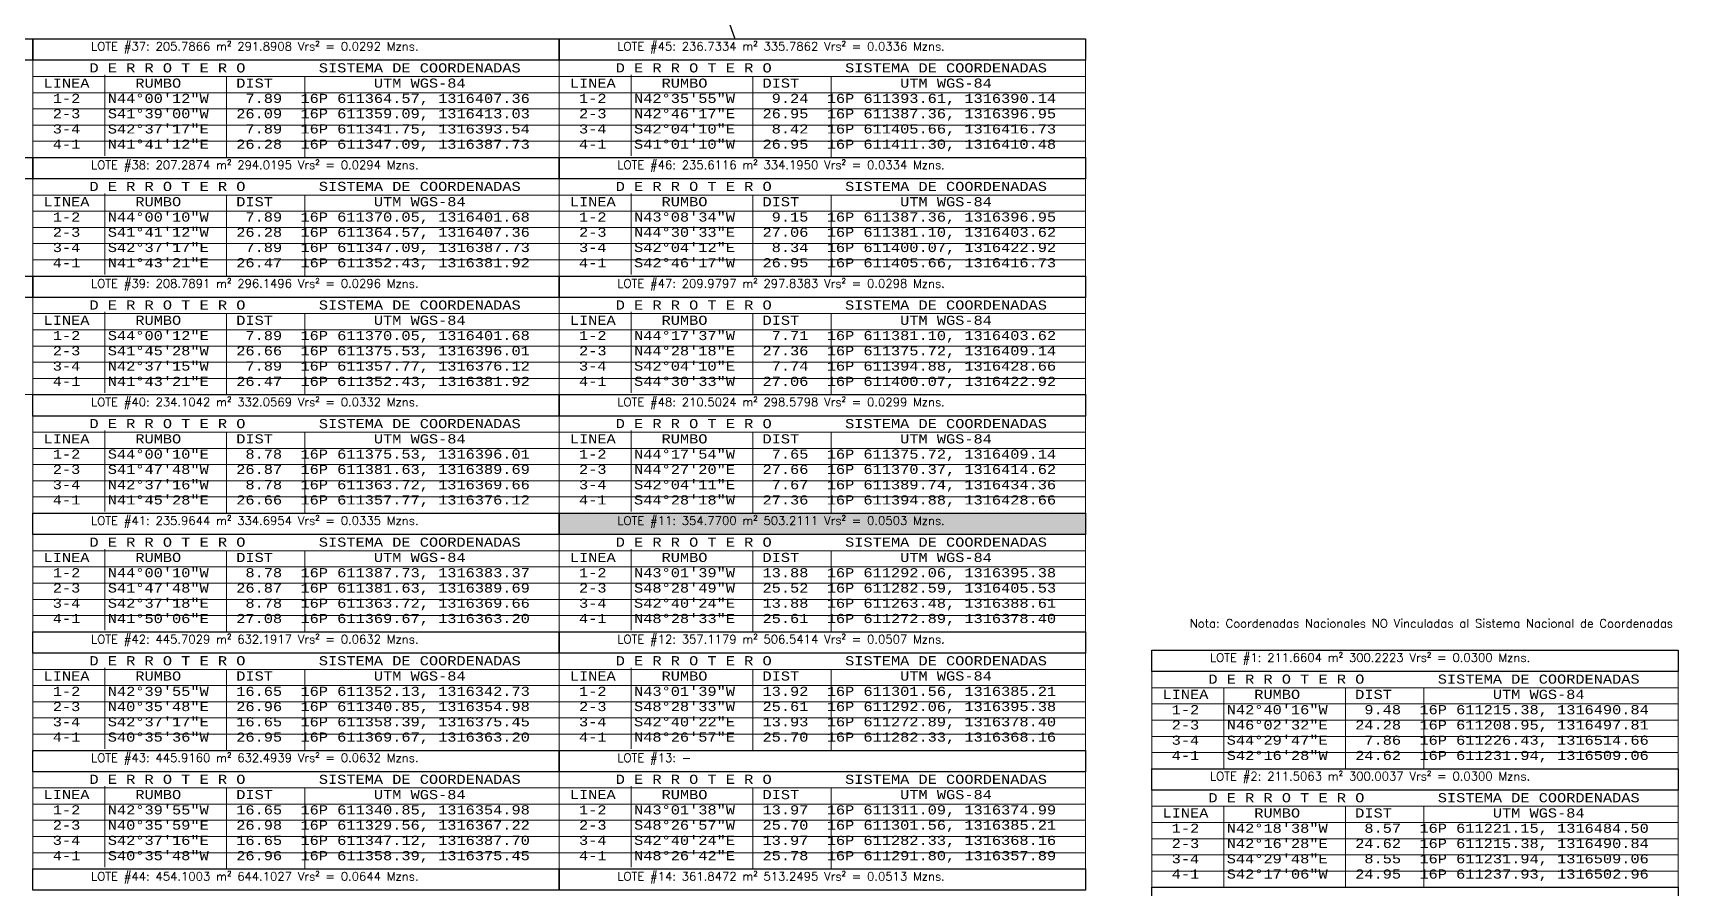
# Model space of a CAD drawing. Header units: metres. Extents: x 610261 to 617471, y 1314831 to 1317846.
# Drawn here: x 611509.9 to 611807.4, y 1316491.6 to 1316646.2 of the extents above; entities that cross this region are included whole.
import ezdxf

# ---------------------------------------------------------------- set-up
doc = ezdxf.new("R2010")
doc.units = ezdxf.units.M
for name, color, linetype in [('2', 1, 'Continuous'), ('Cotas', 7, 'Continuous'), ('DERROTERO', 7, 'Continuous')]:
    doc.layers.add(name, color=color, linetype=linetype)
doc.styles.add('Annotative', font='romans.shx', dxfattribs={"height": 1.5})
doc.styles.add('Courier', font='cour.ttf')

msp = doc.modelspace()

# ---------------------------------------------------------------- hatches: boundary and pattern name
at = {"layer": 'Cotas', "true_color": 0x58ba48}
h = msp.add_hatch(color=85, dxfattribs=at)
h.dxf.hatch_style = 1
h.paths.add_polyline_path([(611700.19433, 1316559.39868), (611605.02753, 1316559.39868), (611605.02753, 1316555.52853), (611700.19433, 1316555.52853)])
h.paths.add_polyline_path([(611615.15131, 1316556.00095), (611683.93014, 1316556.00095), (611683.93014, 1316559.2072), (611615.15131, 1316559.2072)], flags=24)

# ---------------------------------------------------------------- linework, layer by layer
at = {"layer": '2', "color": 1, "linetype": 'Continuous'}
msp.add_line((611515.54583, 1316982.59367), (611636.81865, 1316645.14413), dxfattribs=at)
at = {"layer": 'DERROTERO', "lineweight": 9}
for p, q in [((611509.86073, 1316638.34628), (611605.02753, 1316638.34628)), ((611522.8842, 1316638.64414), (611522.8842, 1316624.00563)), ((611544.87792, 1316638.34628), (611544.87792, 1316623.70777)), ((611559.06183, 1316638.34628), (611559.06183, 1316623.70777)), ((611605.02753, 1316638.34628), (611700.19433, 1316638.34628)), ((611618.051, 1316638.64414), (611618.051, 1316624.00563)), ((611640.04472, 1316638.34628), (611640.04472, 1316623.70777)), ((611654.22863, 1316638.34628), (611654.22863, 1316623.70777)), ((611509.86073, 1316635.41858), (611605.02753, 1316635.41858)), ((611605.02753, 1316635.41858), (611700.19433, 1316635.41858)), ((611509.86073, 1316632.49088), (611605.02753, 1316632.49088)), ((611605.02753, 1316632.49088), (611700.19433, 1316632.49088)), ((611509.86073, 1316629.56317), (611605.02753, 1316629.56317)), ((611605.02753, 1316629.56317), (611700.19433, 1316629.56317)), ((611509.86073, 1316626.63547), (611605.02753, 1316626.63547)), ((611605.02753, 1316626.63547), (611700.19433, 1316626.63547)), ((611509.86073, 1316616.90992), (611605.02753, 1316616.90992)), ((611522.8842, 1316617.20778), (611522.8842, 1316602.56926)), ((611544.87792, 1316616.90992), (611544.87792, 1316602.2714)), ((611559.06183, 1316616.90992), (611559.06183, 1316602.2714)), ((611605.02753, 1316616.90992), (611700.19433, 1316616.90992)), ((611618.051, 1316617.20778), (611618.051, 1316602.56926)), ((611640.04472, 1316616.90992), (611640.04472, 1316602.2714)), ((611654.22863, 1316616.90992), (611654.22863, 1316602.2714)), ((611509.86073, 1316613.98222), (611605.02753, 1316613.98222)), ((611605.02753, 1316613.98222), (611700.19433, 1316613.98222)), ((611509.86073, 1316611.05451), (611605.02753, 1316611.05451)), ((611605.02753, 1316611.05451), (611700.19433, 1316611.05451)), ((611509.86073, 1316608.12681), (611605.02753, 1316608.12681)), ((611605.02753, 1316608.12681), (611700.19433, 1316608.12681)), ((611509.86073, 1316605.19911), (611605.02753, 1316605.19911)), ((611605.02753, 1316605.19911), (611700.19433, 1316605.19911)), ((611509.86073, 1316595.47356), (611605.02753, 1316595.47356)), ((611522.8842, 1316595.77142), (611522.8842, 1316581.1329)), ((611544.87792, 1316595.47356), (611544.87792, 1316580.83504)), ((611559.06183, 1316595.47356), (611559.06183, 1316580.83504)), ((611605.02753, 1316595.47356), (611700.19433, 1316595.47356)), ((611618.051, 1316595.77142), (611618.051, 1316581.1329)), ((611640.04472, 1316595.47356), (611640.04472, 1316580.83504)), ((611654.22863, 1316595.47356), (611654.22863, 1316580.83504)), ((611509.86073, 1316592.54585), (611605.02753, 1316592.54585)), ((611605.02753, 1316592.54585), (611700.19433, 1316592.54585)), ((611509.86073, 1316589.61815), (611605.02753, 1316589.61815)), ((611605.02753, 1316589.61815), (611700.19433, 1316589.61815)), ((611509.86073, 1316586.69045), (611605.02753, 1316586.69045)), ((611605.02753, 1316586.69045), (611700.19433, 1316586.69045)), ((611509.86073, 1316583.76274), (611605.02753, 1316583.76274)), ((611605.02753, 1316583.76274), (611700.19433, 1316583.76274)), ((611509.86073, 1316574.03719), (611605.02753, 1316574.03719)), ((611522.8842, 1316574.33505), (611522.8842, 1316559.69653)), ((611544.87792, 1316574.03719), (611544.87792, 1316559.39868)), ((611559.06183, 1316574.03719), (611559.06183, 1316559.39868)), ((611605.02753, 1316574.03719), (611700.19433, 1316574.03719)), ((611618.051, 1316574.33505), (611618.051, 1316559.69653)), ((611640.04472, 1316574.03719), (611640.04472, 1316559.39868)), ((611654.22863, 1316574.03719), (611654.22863, 1316559.39868)), ((611509.86073, 1316571.10949), (611605.02753, 1316571.10949)), ((611605.02753, 1316571.10949), (611700.19433, 1316571.10949)), ((611509.86073, 1316568.18179), (611605.02753, 1316568.18179)), ((611605.02753, 1316568.18179), (611700.19433, 1316568.18179)), ((611509.86073, 1316565.25408), (611605.02753, 1316565.25408)), ((611605.02753, 1316565.25408), (611700.19433, 1316565.25408)), ((611509.86073, 1316562.32638), (611605.02753, 1316562.32638)), ((611605.02753, 1316562.32638), (611700.19433, 1316562.32638)), ((611509.86073, 1316552.60083), (611605.02753, 1316552.60083)), ((611522.8842, 1316552.89869), (611522.8842, 1316538.26017)), ((611544.87792, 1316552.60083), (611544.87792, 1316537.96231)), ((611559.06183, 1316552.60083), (611559.06183, 1316537.96231)), ((611605.02753, 1316552.60083), (611700.19433, 1316552.60083)), ((611618.051, 1316552.89869), (611618.051, 1316538.26017)), ((611640.04472, 1316552.60083), (611640.04472, 1316537.96231)), ((611654.22863, 1316552.60083), (611654.22863, 1316537.96231)), ((611509.86073, 1316549.67313), (611605.02753, 1316549.67313)), ((611605.02753, 1316549.67313), (611700.19433, 1316549.67313)), ((611509.86073, 1316546.74542), (611605.02753, 1316546.74542)), ((611605.02753, 1316546.74542), (611700.19433, 1316546.74542)), ((611509.86073, 1316543.81772), (611605.02753, 1316543.81772)), ((611605.02753, 1316543.81772), (611700.19433, 1316543.81772)), ((611509.86073, 1316540.89002), (611605.02753, 1316540.89002)), ((611605.02753, 1316540.89002), (611700.19433, 1316540.89002)), ((611509.86073, 1316531.16447), (611605.02753, 1316531.16447)), ((611522.8842, 1316531.46233), (611522.8842, 1316516.82381)), ((611544.87792, 1316531.16447), (611544.87792, 1316516.52595)), ((611559.06183, 1316531.16447), (611559.06183, 1316516.52595)), ((611605.02753, 1316531.16447), (611700.19433, 1316531.16447)), ((611618.051, 1316531.46233), (611618.051, 1316516.82381)), ((611640.04472, 1316531.16447), (611640.04472, 1316516.52595)), ((611654.22863, 1316531.16447), (611654.22863, 1316516.52595)), ((611509.86073, 1316528.23676), (611605.02753, 1316528.23676)), ((611605.02753, 1316528.23676), (611700.19433, 1316528.23676)), ((611712.20623, 1316527.84083), (611807.37303, 1316527.84083)), ((611725.22971, 1316527.84083), (611725.22971, 1316513.20231)), ((611747.22342, 1316527.84083), (611747.22342, 1316513.20231)), ((611761.40733, 1316527.84083), (611761.40733, 1316513.20231)), ((611509.86073, 1316525.30906), (611605.02753, 1316525.30906)), ((611605.02753, 1316525.30906), (611700.19433, 1316525.30906)), ((611712.20623, 1316524.91313), (611807.37303, 1316524.91313)), ((611509.86073, 1316522.38136), (611605.02753, 1316522.38136)), ((611605.02753, 1316522.38136), (611700.19433, 1316522.38136)), ((611712.20623, 1316521.98542), (611807.37303, 1316521.98542)), ((611509.86073, 1316519.45365), (611605.02753, 1316519.45365)), ((611605.02753, 1316519.45365), (611700.19433, 1316519.45365)), ((611712.20623, 1316519.05772), (611807.37303, 1316519.05772)), ((611712.20623, 1316516.13002), (611807.37303, 1316516.13002)), ((611522.8842, 1316510.02596), (611522.8842, 1316495.38744)), ((611618.051, 1316510.02596), (611618.051, 1316495.38744)), ((611509.86073, 1316509.7281), (611605.02753, 1316509.7281)), ((611544.87792, 1316509.7281), (611544.87792, 1316495.08958)), ((611559.06183, 1316509.7281), (611559.06183, 1316495.08958)), ((611605.02753, 1316509.7281), (611700.19433, 1316509.7281)), ((611640.04472, 1316509.7281), (611640.04472, 1316495.08958)), ((611654.22863, 1316509.7281), (611654.22863, 1316495.08958)), ((611509.86073, 1316506.8004), (611605.02753, 1316506.8004)), ((611509.86073, 1316503.8727), (611605.02753, 1316503.8727)), ((611605.02753, 1316506.8004), (611700.19433, 1316506.8004)), ((611605.02753, 1316503.8727), (611700.19433, 1316503.8727)), ((611712.20623, 1316506.40447), (611807.37303, 1316506.40447)), ((611725.22971, 1316506.40447), (611725.22971, 1316491.76595)), ((611747.22342, 1316506.40447), (611747.22342, 1316491.76595)), ((611761.40733, 1316506.40447), (611761.40733, 1316491.76595)), ((611509.86073, 1316500.94499), (611605.02753, 1316500.94499)), ((611605.02753, 1316500.94499), (611700.19433, 1316500.94499)), ((611712.20623, 1316503.47676), (611807.37303, 1316503.47676)), ((611509.86073, 1316498.01729), (611605.02753, 1316498.01729)), ((611605.02753, 1316498.01729), (611700.19433, 1316498.01729)), ((611712.20623, 1316500.54906), (611807.37303, 1316500.54906)), ((611712.20623, 1316497.62136), (611807.37303, 1316497.62136)), ((611712.20623, 1316494.69365), (611807.37303, 1316494.69365))]:
    msp.add_line(p, q, dxfattribs=at)
at = {"layer": 'DERROTERO', "color": 7}
for points in [[(611509.86073, 1316641.27399), (611414.69393, 1316641.27399), (611414.69393, 1316645.14413), (611509.86073, 1316645.14413)], [(611605.02753, 1316641.27399), (611509.86073, 1316641.27399), (611509.86073, 1316645.14413), (611605.02753, 1316645.14413)], [(611700.19433, 1316641.27399), (611605.02753, 1316641.27399), (611605.02753, 1316645.14413), (611700.19433, 1316645.14413)], [(611509.86073, 1316619.83762), (611414.69393, 1316619.83762), (611414.69393, 1316623.70777), (611509.86073, 1316623.70777)], [(611605.02753, 1316619.83762), (611509.86073, 1316619.83762), (611509.86073, 1316623.70777), (611605.02753, 1316623.70777)], [(611700.19433, 1316619.83762), (611605.02753, 1316619.83762), (611605.02753, 1316623.70777), (611700.19433, 1316623.70777)], [(611509.86073, 1316598.40126), (611414.69393, 1316598.40126), (611414.69393, 1316602.2714), (611509.86073, 1316602.2714)], [(611605.02753, 1316598.40126), (611509.86073, 1316598.40126), (611509.86073, 1316602.2714), (611605.02753, 1316602.2714)], [(611700.19433, 1316598.40126), (611605.02753, 1316598.40126), (611605.02753, 1316602.2714), (611700.19433, 1316602.2714)], [(611605.02753, 1316576.9649), (611509.86073, 1316576.9649), (611509.86073, 1316580.83504), (611605.02753, 1316580.83504)], [(611700.19433, 1316576.9649), (611605.02753, 1316576.9649), (611605.02753, 1316580.83504), (611700.19433, 1316580.83504)], [(611605.02753, 1316555.52853), (611509.86073, 1316555.52853), (611509.86073, 1316559.39868), (611605.02753, 1316559.39868)], [(611700.19433, 1316555.52853), (611605.02753, 1316555.52853), (611605.02753, 1316559.39868), (611700.19433, 1316559.39868)], [(611605.02753, 1316534.09217), (611509.86073, 1316534.09217), (611509.86073, 1316537.96231), (611605.02753, 1316537.96231)], [(611700.19433, 1316534.09217), (611605.02753, 1316534.09217), (611605.02753, 1316537.96231), (611700.19433, 1316537.96231)], [(611807.37303, 1316530.76853), (611712.20623, 1316530.76853), (611712.20623, 1316534.63868), (611807.37303, 1316534.63868)], [(611605.02753, 1316512.65581), (611509.86073, 1316512.65581), (611509.86073, 1316516.52595), (611605.02753, 1316516.52595)], [(611700.19433, 1316512.65581), (611605.02753, 1316512.65581), (611605.02753, 1316516.52595), (611700.19433, 1316516.52595)], [(611807.37303, 1316509.33217), (611712.20623, 1316509.33217), (611712.20623, 1316513.20231), (611807.37303, 1316513.20231)], [(611605.02753, 1316491.21944), (611509.86073, 1316491.21944), (611509.86073, 1316495.08958), (611605.02753, 1316495.08958)], [(611700.19433, 1316491.21944), (611605.02753, 1316491.21944), (611605.02753, 1316495.08958), (611700.19433, 1316495.08958)], [(611807.37303, 1316487.89581), (611712.20623, 1316487.89581), (611712.20623, 1316491.76595), (611807.37303, 1316491.76595)]]:
    msp.add_lwpolyline(points, close=True, dxfattribs=at)
at = {"layer": 'DERROTERO', "lineweight": 9}
for points in [[(611414.69393, 1316641.27399), (611509.86073, 1316641.27399), (611509.86073, 1316623.70777), (611414.69393, 1316623.70777)], [(611509.86073, 1316641.27399), (611605.02753, 1316641.27399), (611605.02753, 1316623.70777), (611509.86073, 1316623.70777)], [(611605.02753, 1316641.27399), (611700.19433, 1316641.27399), (611700.19433, 1316623.70777), (611605.02753, 1316623.70777)], [(611414.69393, 1316619.83762), (611509.86073, 1316619.83762), (611509.86073, 1316602.2714), (611414.69393, 1316602.2714)], [(611509.86073, 1316619.83762), (611605.02753, 1316619.83762), (611605.02753, 1316602.2714), (611509.86073, 1316602.2714)], [(611605.02753, 1316619.83762), (611700.19433, 1316619.83762), (611700.19433, 1316602.2714), (611605.02753, 1316602.2714)], [(611414.69393, 1316598.40126), (611509.86073, 1316598.40126), (611509.86073, 1316580.83504), (611414.69393, 1316580.83504)], [(611509.86073, 1316598.40126), (611605.02753, 1316598.40126), (611605.02753, 1316580.83504), (611509.86073, 1316580.83504)], [(611605.02753, 1316598.40126), (611700.19433, 1316598.40126), (611700.19433, 1316580.83504), (611605.02753, 1316580.83504)], [(611509.86073, 1316576.9649), (611605.02753, 1316576.9649), (611605.02753, 1316559.39868), (611509.86073, 1316559.39868)], [(611605.02753, 1316576.9649), (611700.19433, 1316576.9649), (611700.19433, 1316559.39868), (611605.02753, 1316559.39868)], [(611509.86073, 1316555.52853), (611605.02753, 1316555.52853), (611605.02753, 1316537.96231), (611509.86073, 1316537.96231)], [(611605.02753, 1316555.52853), (611700.19433, 1316555.52853), (611700.19433, 1316537.96231), (611605.02753, 1316537.96231)], [(611509.86073, 1316534.09217), (611605.02753, 1316534.09217), (611605.02753, 1316516.52595), (611509.86073, 1316516.52595)], [(611605.02753, 1316534.09217), (611700.19433, 1316534.09217), (611700.19433, 1316516.52595), (611605.02753, 1316516.52595)], [(611712.20623, 1316530.76853), (611807.37303, 1316530.76853), (611807.37303, 1316513.20231), (611712.20623, 1316513.20231)], [(611509.86073, 1316512.65581), (611605.02753, 1316512.65581), (611605.02753, 1316495.08958), (611509.86073, 1316495.08958)], [(611605.02753, 1316512.65581), (611700.19433, 1316512.65581), (611700.19433, 1316495.08958), (611605.02753, 1316495.08958)], [(611712.20623, 1316509.33217), (611807.37303, 1316509.33217), (611807.37303, 1316491.76595), (611712.20623, 1316491.76595)]]:
    msp.add_lwpolyline(points, close=True, dxfattribs=at)

# ---------------------------------------------------------------- texts
at = {"layer": 'DERROTERO', "attachment_point": 1, "style": 'Annotative'}
for s, width, heights, insert, char_height in [('\\pi-7.69502,l7.69502;{\\C1;LOTE #37: 205.7866 m² 291.8908 Vrs² = 0.0292 Mzns.}', 243.2999224, [14.92892], (611520.36926, 1316644.56791), 1.5390041), ('\\pi-7.69502,l7.69502;{\\C1;LOTE #45: 236.7334 m² 335.7862 Vrs² = 0.0336 Mzns.}', 243.2999224, [14.92892], (611615.53606, 1316644.56791), 1.5390041), ('\\pi-7.69502,l7.69502;{\\C1;LOTE #38: 207.2874 m² 294.0195 Vrs² = 0.0294 Mzns.}', 243.2999224, [14.92892], (611520.36926, 1316623.13154), 1.5390041), ('\\pi-7.69502,l7.69502;{\\C1;LOTE #46: 235.6116 m² 334.1950 Vrs² = 0.0334 Mzns.}', 243.2999224, [14.92892], (611615.53606, 1316623.13154), 1.5390041), ('\\pi-7.69502,l7.69502;{\\C1;LOTE #39: 208.7891 m² 296.1496 Vrs² = 0.0296 Mzns.}', 243.2999224, [14.92892], (611520.36926, 1316601.69518), 1.5390041), ('\\pi-7.69502,l7.69502;{\\C1;LOTE #47: 209.9797 m² 297.8383 Vrs² = 0.0298 Mzns.}', 243.2999224, [14.92892], (611615.53606, 1316601.69518), 1.5390041), ('\\pi-7.69502,l7.69502;{\\C1;LOTE #40: 234.1042 m² 332.0569 Vrs² = 0.0332 Mzns.}', 243.2999224, [14.92892], (611520.36926, 1316580.25882), 1.5390041), ('\\pi-7.69502,l7.69502;{\\C1;LOTE #48: 210.5024 m² 298.5798 Vrs² = 0.0299 Mzns.}', 243.2999224, [14.92892], (611615.53606, 1316580.25882), 1.5390041), ('\\pi-7.69502,l7.69502;{\\C1;LOTE #41: 235.9644 m² 334.6954 Vrs² = 0.0335 Mzns.}', 243.2999224, [14.92892], (611520.36926, 1316558.82245), 1.5390041), ('\\pi-7.69502,l7.69502;{\\C1;LOTE #11: 354.7700 m² 503.2111 Vrs² = 0.0503 Mzns.}', 243.2999224, [14.92892], (611615.53606, 1316558.82245), 1.5390041), ('\\pi-7.69502,l7.69502;{\\C1;Nota: Coordenadas Nacionales NO Vinculadas al Sistema Nacional de Coordenadas}', 89.1892144, [5.31119], (611719.07375, 1316540.24257), 1.53900407), ('\\pi-7.69502,l7.69502;{\\C1;LOTE #42: 445.7029 m² 632.1917 Vrs² = 0.0632 Mzns.}', 243.2999224, [14.92892], (611520.36926, 1316537.38609), 1.5390041), ('\\pi-7.69502,l7.69502;{\\C1;LOTE #12: 357.1179 m² 506.5414 Vrs² = 0.0507 Mzns.}', 243.2999224, [14.92892], (611615.53606, 1316537.38609), 1.5390041), ('\\pi-7.69502,l7.69502;{\\C1;LOTE #1: 211.6604 m² 300.2223 Vrs² = 0.0300 Mzns.}', 243.2999224, [14.92892], (611722.71477, 1316534.06245), 1.5390041), ('\\pi-7.69502,l7.69502;{\\C1;LOTE #43: 445.9160 m² 632.4939 Vrs² = 0.0632 Mzns.}', 243.2999224, [14.92892], (611520.36926, 1316515.94973), 1.5390041), ('\\pi-7.69502,l7.69502;{\\C1;LOTE #13: -}', 243.2999224, [14.92892], (611615.53606, 1316515.94973), 1.5390041), ('\\pi-7.69502,l7.69502;{\\C1;LOTE #2: 211.5063 m² 300.0037 Vrs² = 0.0300 Mzns.}', 243.2999224, [14.92892], (611722.71477, 1316512.62609), 1.5390041), ('\\pi-7.69502,l7.69502;{\\C1;LOTE #44: 454.1003 m² 644.1027 Vrs² = 0.0644 Mzns.}', 243.2999224, [14.92892], (611520.36926, 1316494.51336), 1.5390041), ('\\pi-7.69502,l7.69502;{\\C1;LOTE #14: 361.8472 m² 513.2495 Vrs² = 0.0513 Mzns.}', 243.2999224, [14.92892], (611615.53606, 1316494.51336), 1.5390041)]:
    msp.add_mtext_dynamic_manual_height_columns(s, width=width, gutter_width=7.5, heights=heights, dxfattribs=dict(at, insert=insert, char_height=char_height))
at = {"layer": 'DERROTERO', "char_height": 1.6556413, "width": 99.2823057, "attachment_point": 1, "style": 'Courier'}
for s, insert in [('      D E R R O T E R O        SISTEMA DE COORDENADAS\\P LINEA     RUMBO      DIST           UTM WGS-84\\P  1-2   N44°00\'12"W    7.89  16P 611364.57, 1316407.36\\P  2-3   S41°39\'00"W   26.09  16P 611359.09, 1316413.03\\P  3-4   S42°37\'17"E    7.89  16P 611341.75, 1316393.54\\P  4-1   N41°41\'12"E   26.28  16P 611347.09, 1316387.73', (611510.13287, 1316640.73468)), ('      D E R R O T E R O        SISTEMA DE COORDENADAS\\P LINEA     RUMBO      DIST           UTM WGS-84\\P  1-2   N42°35\'55"W    9.24  16P 611393.61, 1316390.14\\P  2-3   N42°46\'17"E   26.95  16P 611387.36, 1316396.95\\P  3-4   S42°04\'10"E    8.42  16P 611405.66, 1316416.73\\P  4-1   S41°01\'10"W   26.95  16P 611411.30, 1316410.48', (611605.29967, 1316640.73468)), ('      D E R R O T E R O        SISTEMA DE COORDENADAS\\P LINEA     RUMBO      DIST           UTM WGS-84\\P  1-2   N44°00\'10"W    7.89  16P 611370.05, 1316401.68\\P  2-3   S41°41\'12"W   26.28  16P 611364.57, 1316407.36\\P  3-4   S42°37\'17"E    7.89  16P 611347.09, 1316387.73\\P  4-1   N41°43\'21"E   26.47  16P 611352.43, 1316381.92', (611510.13287, 1316619.29831)), ('      D E R R O T E R O        SISTEMA DE COORDENADAS\\P LINEA     RUMBO      DIST           UTM WGS-84\\P  1-2   N43°08\'34"W    9.15  16P 611387.36, 1316396.95\\P  2-3   N44°30\'33"E   27.06  16P 611381.10, 1316403.62\\P  3-4   S42°04\'12"E    8.34  16P 611400.07, 1316422.92\\P  4-1   S42°46\'17"W   26.95  16P 611405.66, 1316416.73', (611605.29967, 1316619.29831)), ('      D E R R O T E R O        SISTEMA DE COORDENADAS\\P LINEA     RUMBO      DIST           UTM WGS-84\\P  1-2   S44°00\'12"E    7.89  16P 611370.05, 1316401.68\\P  2-3   S41°45\'28"W   26.66  16P 611375.53, 1316396.01\\P  3-4   N42°37\'15"W    7.89  16P 611357.77, 1316376.12\\P  4-1   N41°43\'21"E   26.47  16P 611352.43, 1316381.92', (611510.13287, 1316597.86195)), ('      D E R R O T E R O        SISTEMA DE COORDENADAS\\P LINEA     RUMBO      DIST           UTM WGS-84\\P  1-2   N44°17\'37"W    7.71  16P 611381.10, 1316403.62\\P  2-3   N44°28\'18"E   27.36  16P 611375.72, 1316409.14\\P  3-4   S42°04\'10"E    7.74  16P 611394.88, 1316428.66\\P  4-1   S44°30\'33"W   27.06  16P 611400.07, 1316422.92', (611605.29967, 1316597.86195)), ('      D E R R O T E R O        SISTEMA DE COORDENADAS\\P LINEA     RUMBO      DIST           UTM WGS-84\\P  1-2   S44°00\'10"E    8.78  16P 611375.53, 1316396.01\\P  2-3   S41°47\'48"W   26.87  16P 611381.63, 1316389.69\\P  3-4   N42°37\'16"W    8.78  16P 611363.72, 1316369.66\\P  4-1   N41°45\'28"E   26.66  16P 611357.77, 1316376.12', (611510.13287, 1316576.42559)), ('      D E R R O T E R O        SISTEMA DE COORDENADAS\\P LINEA     RUMBO      DIST           UTM WGS-84\\P  1-2   N44°17\'54"W    7.65  16P 611375.72, 1316409.14\\P  2-3   N44°27\'20"E   27.66  16P 611370.37, 1316414.62\\P  3-4   S42°04\'11"E    7.67  16P 611389.74, 1316434.36\\P  4-1   S44°28\'18"W   27.36  16P 611394.88, 1316428.66', (611605.29967, 1316576.42559)), ('      D E R R O T E R O        SISTEMA DE COORDENADAS\\P LINEA     RUMBO      DIST           UTM WGS-84\\P  1-2   N44°00\'10"W    8.78  16P 611387.73, 1316383.37\\P  2-3   S41°47\'48"W   26.87  16P 611381.63, 1316389.69\\P  3-4   S42°37\'18"E    8.78  16P 611363.72, 1316369.66\\P  4-1   N41°50\'06"E   27.08  16P 611369.67, 1316363.20', (611510.13287, 1316554.98922)), ('      D E R R O T E R O        SISTEMA DE COORDENADAS\\P LINEA     RUMBO      DIST           UTM WGS-84\\P  1-2   N43°01\'39"W   13.88  16P 611292.06, 1316395.38\\P  2-3   S48°28\'49"W   25.52  16P 611282.59, 1316405.53\\P  3-4   S42°40\'24"E   13.88  16P 611263.48, 1316388.61\\P  4-1   N48°28\'33"E   25.61  16P 611272.89, 1316378.40', (611605.29967, 1316554.98922)), ('      D E R R O T E R O        SISTEMA DE COORDENADAS\\P LINEA     RUMBO      DIST           UTM WGS-84\\P  1-2   N42°39\'55"W   16.65  16P 611352.13, 1316342.73\\P  2-3   N40°35\'48"E   26.96  16P 611340.85, 1316354.98\\P  3-4   S42°37\'17"E   16.65  16P 611358.39, 1316375.45\\P  4-1   S40°35\'36"W   26.95  16P 611369.67, 1316363.20', (611510.13287, 1316533.55286)), ('      D E R R O T E R O        SISTEMA DE COORDENADAS\\P LINEA     RUMBO      DIST           UTM WGS-84\\P  1-2   N43°01\'39"W   13.92  16P 611301.56, 1316385.21\\P  2-3   S48°28\'33"W   25.61  16P 611292.06, 1316395.38\\P  3-4   S42°40\'22"E   13.93  16P 611272.89, 1316378.40\\P  4-1   N48°26\'57"E   25.70  16P 611282.33, 1316368.16', (611605.29967, 1316533.55286)), ('      D E R R O T E R O        SISTEMA DE COORDENADAS\\P LINEA     RUMBO      DIST           UTM WGS-84\\P  1-2   N42°40\'16"W    9.48  16P 611215.38, 1316490.84\\P  2-3   N46°02\'32"E   24.28  16P 611208.95, 1316497.81\\P  3-4   S44°29\'47"E    7.86  16P 611226.43, 1316514.66\\P  4-1   S42°16\'28"W   24.62  16P 611231.94, 1316509.06', (611712.47837, 1316530.22923)), ('      D E R R O T E R O        SISTEMA DE COORDENADAS\\P LINEA     RUMBO      DIST           UTM WGS-84\\P  1-2   N42°39\'55"W   16.65  16P 611340.85, 1316354.98\\P  2-3   N40°35\'59"E   26.98  16P 611329.56, 1316367.22\\P  3-4   S42°37\'16"E   16.65  16P 611347.12, 1316387.70\\P  4-1   S40°35\'48"W   26.96  16P 611358.39, 1316375.45', (611510.13287, 1316512.1165)), ('      D E R R O T E R O        SISTEMA DE COORDENADAS\\P LINEA     RUMBO      DIST           UTM WGS-84\\P  1-2   N43°01\'38"W   13.97  16P 611311.09, 1316374.99\\P  2-3   S48°26\'57"W   25.70  16P 611301.56, 1316385.21\\P  3-4   S42°40\'24"E   13.97  16P 611282.33, 1316368.16\\P  4-1   N48°26\'42"E   25.78  16P 611291.80, 1316357.89', (611605.29967, 1316512.1165)), ('      D E R R O T E R O        SISTEMA DE COORDENADAS\\P LINEA     RUMBO      DIST           UTM WGS-84\\P  1-2   N42°18\'38"W    8.57  16P 611221.15, 1316484.50\\P  2-3   N42°16\'28"E   24.62  16P 611215.38, 1316490.84\\P  3-4   S44°29\'48"E    8.55  16P 611231.94, 1316509.06\\P  4-1   S42°17\'06"W   24.95  16P 611237.93, 1316502.96', (611712.47837, 1316508.79286))]:
    msp.add_mtext(s, dxfattribs=dict(at, insert=insert))

doc.saveas('drawing.dxf')
